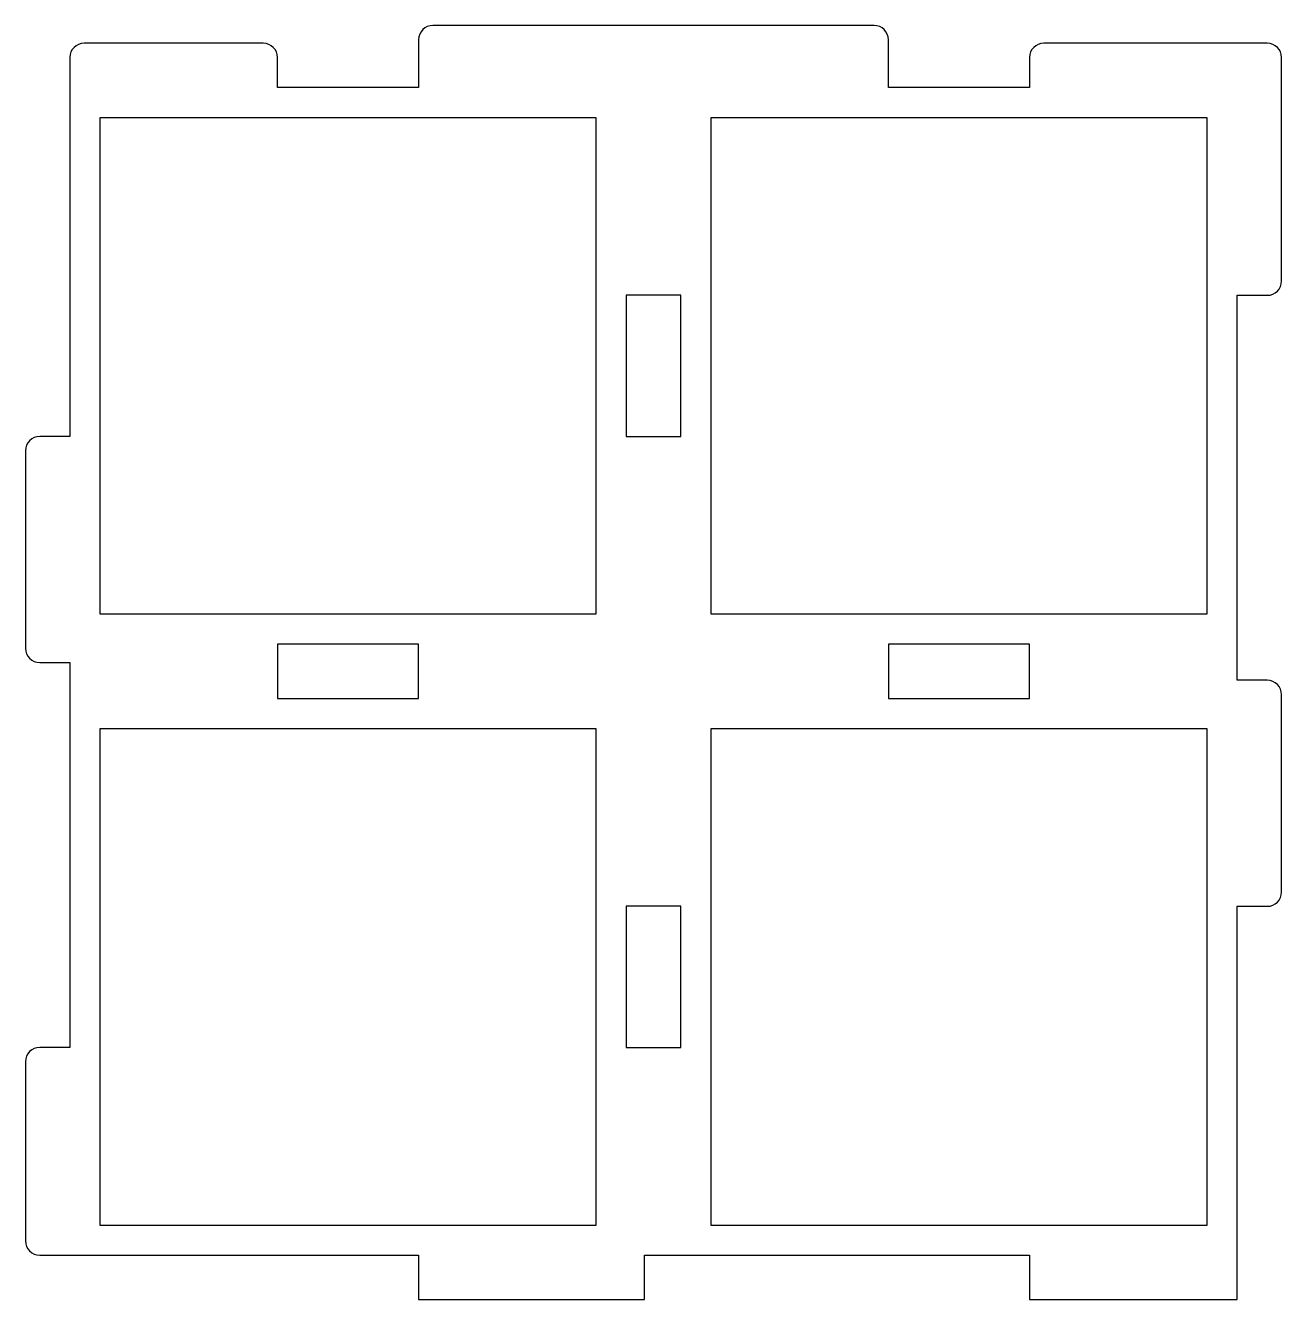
# Model space of a CAD drawing. Extents: x -71 to 71, y -71 to 73.
import ezdxf

# ---------------------------------------------------------------- set-up
doc = ezdxf.new("R2010")
doc.units = 0
doc.layers.add('MODELSKETCH_VISIBLE', color=7, linetype='CONTINUOUS')

msp = doc.modelspace()

# ---------------------------------------------------------------- linework, layer by layer
at = {"layer": 'MODELSKETCH_VISIBLE'}
for p, q in [((24.79, 72.57), (-24.79, 72.57)), ((-43.85, 70.57), (-63.98, 70.57)), ((-26.39, 70.97), (-26.39, 65.58)), ((26.39, 65.58), (26.39, 70.97)), ((68.97, 70.57), (43.85, 70.57)), ((-65.58, 68.97), (-65.58, 26.39)), ((-42.25, 65.58), (-42.25, 68.97)), ((42.25, 68.97), (42.25, 65.58)), ((70.57, 43.85), (70.57, 68.97)), ((-26.39, 65.58), (-42.25, 65.58)), ((42.25, 65.58), (26.39, 65.58)), ((-62.2, 62.2), (-62.2, 6.45)), ((-6.45, 62.2), (-62.2, 62.2)), ((-6.45, 6.45), (-6.45, 62.2)), ((62.2, 62.2), (6.45, 62.2)), ((6.45, 62.2), (6.45, 6.45)), ((62.2, 6.45), (62.2, 62.2)), ((-3.06, 42.25), (-3.06, 26.39)), ((3.06, 42.25), (-3.06, 42.25)), ((3.06, 26.39), (3.06, 42.25)), ((65.58, 42.25), (68.97, 42.25)), ((65.58, -1), (65.58, 42.25)), ((-65.58, 26.39), (-68.97, 26.39)), ((-3.06, 26.39), (3.06, 26.39)), ((-70.57, 24.79), (-70.57, 2.6)), ((-62.2, 6.45), (-6.45, 6.45)), ((6.45, 6.45), (62.2, 6.45)), ((-26.39, 3.06), (-42.25, 3.06)), ((-42.25, 3.06), (-42.25, -3.06)), ((-26.39, -3.06), (-26.39, 3.06)), ((42.25, 3.06), (26.39, 3.06)), ((26.39, 3.06), (26.39, -3.06)), ((42.25, -3.06), (42.25, 3.06)), ((-68.97, 1), (-65.58, 1)), ((-65.58, 1), (-65.58, -42.25)), ((68.97, -1), (65.58, -1)), ((70.57, -24.79), (70.57, -2.6)), ((-42.25, -3.06), (-26.39, -3.06)), ((26.39, -3.06), (42.25, -3.06)), ((-6.45, -6.45), (-62.2, -6.45)), ((-62.2, -6.45), (-62.2, -62.2)), ((-6.45, -62.2), (-6.45, -6.45)), ((6.45, -6.45), (6.45, -62.2)), ((62.2, -6.45), (6.45, -6.45)), ((62.2, -62.2), (62.2, -6.45)), ((3.06, -26.39), (-3.06, -26.39)), ((-3.06, -26.39), (-3.06, -42.25)), ((3.06, -42.25), (3.06, -26.39)), ((65.58, -26.39), (68.97, -26.39)), ((65.58, -70.57), (65.58, -26.39)), ((-65.58, -42.25), (-68.97, -42.25)), ((-3.06, -42.25), (3.06, -42.25)), ((-70.57, -43.85), (-70.57, -63.98)), ((-62.2, -62.2), (-6.45, -62.2)), ((6.45, -62.2), (62.2, -62.2)), ((-68.97, -65.58), (-26.39, -65.58)), ((-26.39, -65.58), (-26.39, -70.57)), ((-1, -70.57), (-1, -65.58)), ((-1, -65.58), (42.25, -65.58)), ((42.25, -65.58), (42.25, -70.57)), ((-26.39, -70.57), (-1, -70.57)), ((42.25, -70.57), (65.58, -70.57))]:
    msp.add_line(p, q, dxfattribs=at)
for centre, start, end in [((-24.79, 70.97), 90, 180), ((24.79, 70.97), 0, 90), ((-63.98, 68.97), 90, 180), ((-43.85, 68.97), 0, 90), ((43.85, 68.97), 90, 180), ((68.97, 68.97), 0, 90), ((68.97, 43.85), 270, 0), ((-68.97, 24.79), 90, 180), ((-68.97, 2.6), 180, 270), ((68.97, -2.6), 0, 90), ((68.97, -24.79), 270, 0), ((-68.97, -43.85), 90, 180), ((-68.97, -63.98), 180, 270)]:
    msp.add_arc(centre, 1.6, start, end, dxfattribs=at)

doc.saveas('drawing.dxf')
